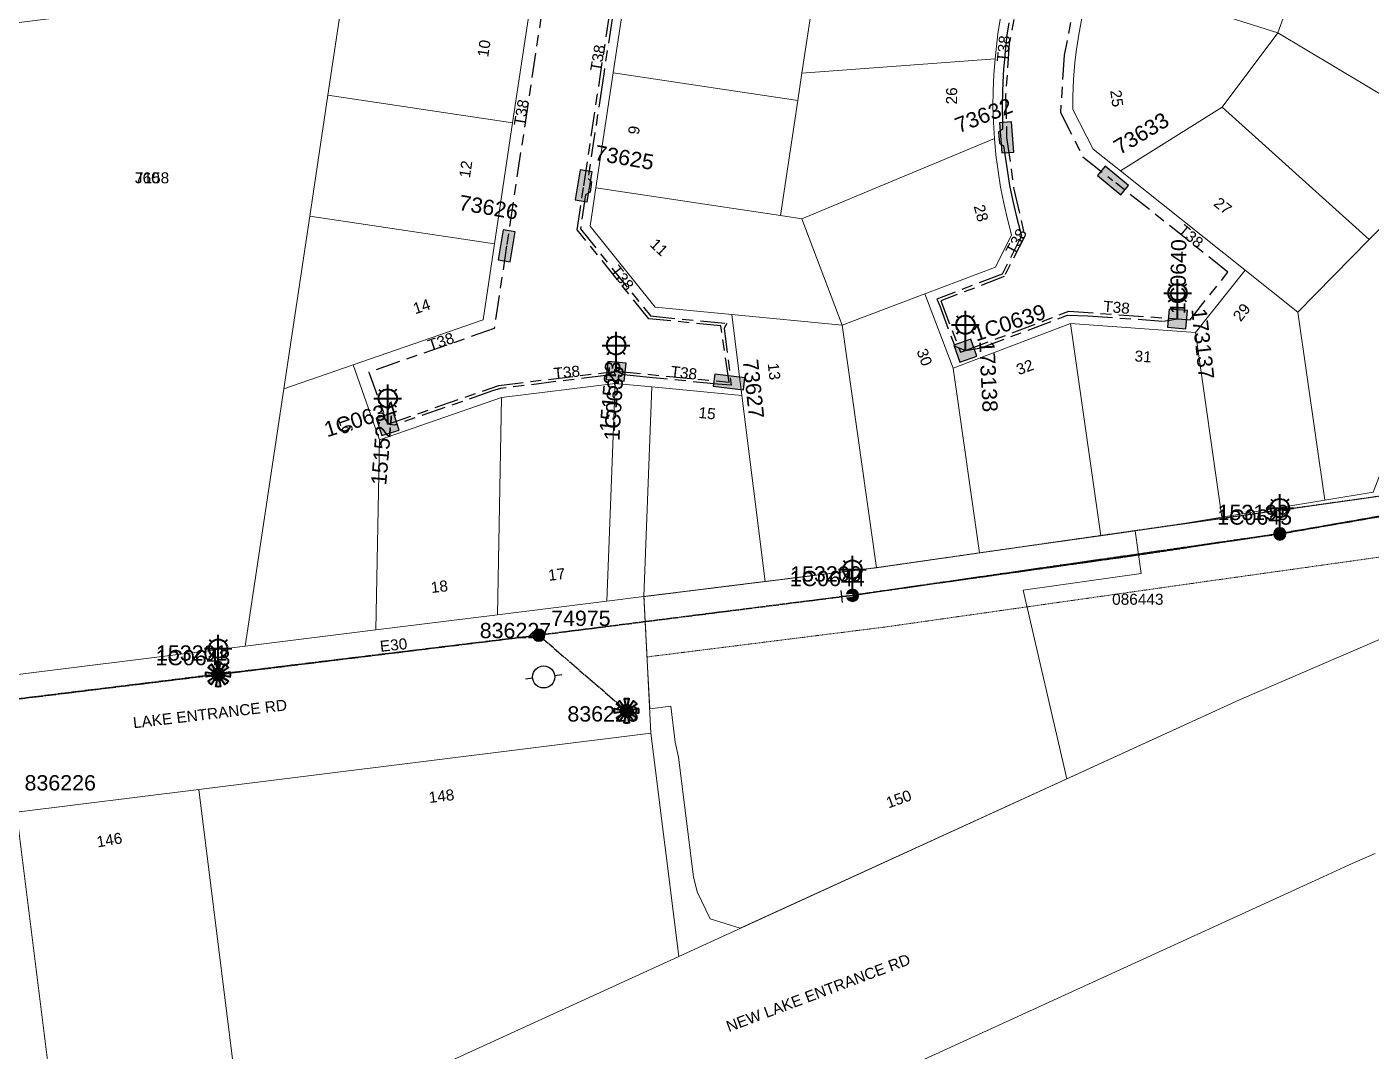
# Model space of a CAD drawing. Header units: metres. Extents: x 299834 to 302538, y 6172833 to 6174390.
# Drawn here: x 300978.9 to 301198.4, y 6173241.9 to 6173409.2 of the extents above; entities that cross this region are included whole.
import ezdxf
from ezdxf.enums import TextEntityAlignment as Align

# ---------------------------------------------------------------- set-up
doc = ezdxf.new("R2010")
doc.units = ezdxf.units.M
for name, pattern in [('Cable Exist OH', [1, 1, 0]), ('Cable Exist UG', [8.2, 4, -1.2, 1.8, -1.2]), ('HIDDEN', [0.375, 0.25, -0.125]), ('HIDDEN2', [0.1875, 0.125, -0.0625])]:
    doc.linetypes.add(name, pattern=pattern)
doc.layers.get('0').update_dxf_attribs({"color": 6})
for name, color, linetype, lineweight in [('Cadastre Land Parcels_SP_EXT', 9, 'Continuous', 5), ('Cadastre Other Property_SP_EXT', 9, 'HIDDEN', 5), ('Cadastre Roads_SP_EXT', 9, 'Continuous', 5)]:
    doc.layers.add(name, color=color, linetype=linetype, lineweight=lineweight)
for name, color, linetype in [('Equip_SP_HV_EXT', 7, 'Continuous'), ('Equip_SP_SL_EXT', 7, 'Continuous'), ('Mains_HV_EXT', 7, 'Continuous'), ('Mains_LV_EXT', 7, 'Continuous'), ('Mains_SL_EXT', 7, 'Continuous'), ('Mains_TR_EXT', 7, 'Continuous'), ('SupportsOH_SP_TR_HV_LV_SL_EXT', 7, 'Continuous'), ('SupportsUG_SP_LV_EXT', 7, 'Continuous'), ('SupportsUG_SP_LV_SL_EXT', 7, 'Continuous')]:
    doc.layers.add(name, color=color, linetype=linetype)
doc.styles.add('COLUMN_LABEL', font='arial.ttf')
doc.styles.add('iecARIAL', font='arial.ttf', dxfattribs={"height": 2})
doc.styles.add('POLE_LABEL', font='arial.ttf')
doc.styles.get("Standard").update_dxf_attribs({"font": 'arial.ttf'})

# ---------------------------------------------------------------- blocks, each defined once
blk = doc.blocks.new('COLUMN_EXT')
blk.add_hatch(color=256).paths.add_polyline_path([(-1.49, 1.48), (-1.49, -1.49), (1.48, -1.49), (1.48, 1.48)])
blk.add_lwpolyline([(-1.49, -1.49), (1.48, -1.49), (1.48, 1.48), (-1.49, 1.48)], close=True)
for tag, height, style, flags, p in [('ASSET_NUM', 2.5, 'COLUMN_LABEL', 8, (2, 2)), ('STRUCTURE_PLANT_NUMBER', 0.2, 'POLE_LABEL', 9, (1.81, 0.03)), ('STREET_CODE', 0.2, 'COLUMN_LABEL', 9, (1.81, -0.2))]:
    blk.add_attdef(tag, text='', height=height, dxfattribs=dict(style=style, flags=flags)).set_placement(p, align=Align.MIDDLE_LEFT)
at = {"flags": 1}
blk.add_attdef('Z', (1.81, -2.35), '', height=0.2, dxfattribs=at)
at = {"flags": 9}
for tag, p in [('COLUMN_TYPE', (1.81, -0.4)), ('OWNED_BY', (1.81, -0.6)), ('STATE', (1.81, -0.8)), ('USAGE', (1.81, -1)), ('STREETNAME', (1.81, -1.6)), ('SUBURB', (1.81, -1.8)), ('LEGEND', (1.81, -1.2)), ('LOCATION', (1.81, -1.4)), ('NOTES', (1.81, -2))]:
    blk.add_attdef(tag, text='', height=0.2, dxfattribs=at).set_placement(p, align=Align.MIDDLE_LEFT)
blk = doc.blocks.new('PILLAR_EXT')
blk.add_hatch(color=256).paths.add_polyline_path([(-2.475, 0.99), (-2.475, -0.99), (2.475, -0.99), (2.475, 0.99)])
blk.add_lwpolyline([(-2.475, -0.99), (2.475, -0.99), (2.475, 0.99), (-2.475, 0.99)], close=True)
at = {"style": 'iecARIAL', "flags": 8}
blk.add_attdef('ASSET_NUM', (1.5, 3.5), '', height=2.5, dxfattribs=at)
for tag, p, flags in [('OWNED_BY', (0, -0.2), 9), ('STATE', (0, -0.4), 9), ('SUPPORT_TYPE', (0, -0.6), 9), ('STREETNAME', (0, -1.8), 9), ('SUBURB', (0, -2), 1), ('USAGE', (0, -0.8), 9), ('LEGEND', (0, -1), 9), ('LOCATION', (0, -1.2), 9), ('NOTES', (0, -1.4), 9), ('PARENT', (0, -1.6), 9)]:
    blk.add_attdef(tag, p, '', height=0.2, dxfattribs=dict(flags=flags))
blk = doc.blocks.new('SL_LANTERN_EXT')
at = {"lineweight": 40}
for p, q in [((-1.46, 5.68), (-1.06, 5.28)), ((0, 1.97), (0, 6.47)), ((1.46, 5.68), (1.06, 5.28)), ((-2.25, 4.22), (2.25, 4.22)), ((-1.46, 2.76), (-1.06, 3.16)), ((0, 0), (0, 2.72)), ((1.46, 2.76), (1.06, 3.16))]:
    blk.add_line(p, q, dxfattribs=at)
blk.add_circle((0, 4.22), 1.5, dxfattribs=at)
at = {"style": 'iecARIAL', "flags": 8}
blk.add_attdef('ASSET_NUM', (1.5, 1.5), '', height=2.5, dxfattribs=at)
for tag, p, height, flags in [('OPERATING_VOLTAGE', (0.98, -1.65), 0.2, 9), ('ORIENTATION', (0.98, -1.85), 0.2, 9), ('OWNED_BY', (0.98, -2.05), 0.2, 9), ('STATE', (0.98, -2.25), 0.2, 9), ('CONSTRUCTED_VOLTAGE', (0.98, -0.65), 0.2, 9), ('CONTROL_TYPE', (0.98, -0.85), 0.2, 9), ('LANTERN_PURPOSE', (0.98, -1.05), 0.2, 9), ('LANTERN_TYPE', (0.98, -1.25), 0.2, 9), ('NO_PHASES', (0.98, -1.45), 0.2, 9), ('LNUMBER', (2.18, -3.25), 2.5, 8), ('USAGE', (0.98, -2.45), 0.2, 9), ('CEXIST', (0.98, -2.65), 0.2, 9), ('CNEW', (0.98, -2.85), 0.2, 9), ('CNUMBER', (0.98, -3.05), 0.2, 9), ('CREMOVE', (0.98, -3.25), 0.2, 9), ('CREPLACE', (0.98, -3.45), 0.2, 9), ('LKINGHEIGHT', (0.98, -3.65), 0.2, 9), ('LBRACKET', (0.98, -3.85), 0.2, 9), ('LBRACKETVOCAB', (0.98, -4.05), 0.2, 9), ('LCATEGORY', (0.98, -4.25), 0.2, 9), ('LCHARGE1', (0.98, -4.45), 0.2, 9), ('LCHARGE1PERCENT', (0.98, -4.65), 0.2, 9), ('LCHARGE2', (0.98, -4.85), 0.2, 9), ('LCHARGE2PERCENT', (0.98, -5.05), 0.2, 9), ('LCHARGE3', (0.98, -5.25), 0.2, 9), ('LCHARGE3PERCENT', (0.98, -5.45), 0.2, 9), ('LEXIST', (0.98, -5.65), 0.2, 9), ('LLAMP', (0.98, -5.85), 0.2, 9), ('LLAMPVOCAB', (0.98, -6.05), 0.2, 9), ('LMAST', (0.98, -6.25), 0.2, 9), ('LMASTVOCAB', (0.98, -6.45), 0.2, 9), ('LNEW', (0.98, -6.65), 0.2, 9), ('LANTNUMBER', (0.98, -6.85), 0.2, 9), ('LOUTREACH', (0.98, -7.25), 0.2, 9), ('LOUTREACHVOCAB', (0.98, -7.45), 0.2, 9), ('LRATECODE', (0.98, -7.65), 0.2, 9), ('LREMOVE', (0.98, -7.85), 0.2, 9), ('LREPLACE', (0.98, -8.05), 0.2, 9), ('LTYPE', (0.98, -8.25), 0.2, 9), ('LTYPEVOCAB', (0.98, -8.45), 0.2, 9), ('LEGEND', (0.98, -8.65), 0.2, 9), ('LOCATION', (0.98, -8.85), 0.2, 9), ('STREETNAME', (0.98, -9.25), 0.2, 9), ('SUBURB', (0.98, -9.45), 0.2, 1), ('NOTES', (0.98, -9.05), 0.2, 9)]:
    blk.add_attdef(tag, p, '', height=height, dxfattribs=dict(flags=flags))
blk = doc.blocks.new('SL_NIGHTWATCH_EXT')
at = {"lineweight": 40}
h = blk.add_hatch(color=256, dxfattribs=at)
h.paths.add_polyline_path([(0.39, 1.96, 0.098491), (-0.39, 1.96), (-0.2, 0.98, -0.098491), (0.19, 0.98)])
h.paths.add_polyline_path([(0.55, 0.83, -0.098491), (0.83, 0.56), (1.66, 1.11, 0.098491), (1.11, 1.66)])
h.paths.add_polyline_path([(0.98, 0.2, -0.098491), (0.98, -0.19), (1.96, -0.39, 0.098491), (1.96, 0.39)])
h.paths.add_polyline_path([(0.83, -0.55, -0.098491), (0.56, -0.83), (1.11, -1.66, 0.098491), (1.66, -1.11)])
h.paths.add_polyline_path([(-0.19, -0.98), (-0.39, -1.96, 0.098491), (0.39, -1.96), (0.2, -0.98, -0.098491)])
h.paths.add_polyline_path([(-0.83, -0.56), (-1.66, -1.11, 0.098491), (-1.11, -1.66), (-0.55, -0.83, -0.098491)])
h.paths.add_polyline_path([(-0.98, 0.19), (-1.96, 0.39, 0.098491), (-1.96, -0.39), (-0.98, -0.2, -0.098491)])
h.paths.add_polyline_path([(-1.11, 1.66, 0.098491), (-1.66, 1.11), (-0.83, 0.55, -0.098491), (-0.56, 0.83)])
for p, q in [((-1.16, 1.63), (-1.16, 1.63, 0)), ((-1.1, 1.64), (-1.1, 1.64, 0)), ((1.08, 1.63), (1.08, 1.63, 0)), ((-0.86, -0.57), (-0.86, -0.57, 0)), ((0.82, -0.57), (0.82, -0.57, 0)), ((1.13, -1.65), (1.13, -1.65, 0)), ((1.96, -0.37), (1.96, -0.37, 0))]:
    blk.add_line(p, q, dxfattribs=at)
for points in [[(-0.98, 0.19, 0.098491), (-0.98, -0.2), (-1.96, -0.39, -0.098491), (-1.96, 0.39)], [(-0.56, 0.83, 0.098491), (-0.83, 0.55), (-1.66, 1.11, -0.098491), (-1.11, 1.66)], [(-0.2, 0.98, -0.098491), (0.19, 0.98), (0.39, 1.96, 0.098491), (-0.39, 1.96)], [(0.83, 0.56), (1.66, 1.11, 0.098491), (1.11, 1.66), (0.55, 0.83, -0.098491)], [(0.98, -0.19), (1.96, -0.39, 0.098491), (1.96, 0.39), (0.98, 0.2, -0.098491)], [(-0.83, -0.56, 0.098491), (-0.55, -0.83), (-1.11, -1.66, -0.098491), (-1.66, -1.11)], [(0.2, -0.98), (0.39, -1.96, -0.098491), (-0.39, -1.96), (-0.19, -0.98, 0.098491)], [(0.56, -0.83), (1.11, -1.66, 0.098491), (1.66, -1.11), (0.83, -0.55, -0.098491)]]:
    blk.add_lwpolyline(points, format="xyb", close=True, dxfattribs=at)
blk.add_circle((0, 0), 1, dxfattribs=at)
blk = doc.blocks.new('POLE_EXT')
blk.add_hatch(color=256).paths.add_polyline_path([(-1, 0, 1), (1, 0, 1)])
blk.add_lwpolyline([(-1, 0, 1), (1, 0, 1)], format="xyb", close=True)
for tag, height, flags, p in [('pNumber', 2.5, 8, (-17.84, 2.07)), ('OWNED_BY', 0.2, 9, (1.35, -0.4)), ('SPECIAL_USE', 0.2, 9, (1.35, -0.8)), ('STATE', 0.2, 9, (1.35, -1)), ('cLV', 0.2, 9, (1.35, -1.4)), ('hDepth', 0.2, 9, (1.35, -1.6)), ('hDia', 0.2, 9, (1.35, -1.8)), ('cHV', 0.2, 9, (1.35, -2)), ('PARENT', 0.2, 9, (1.35, -0.6)), ('USAGE', 0.2, 9, (1.35, -1.2)), ('LBRACKET', 0.2, 9, (1.35, -2.2)), ('cLinedev', 0.2, 9, (1.35, -3.4)), ('pExisting', 0.2, 9, (1.35, -3.8)), ('pFooting', 0.2, 9, (1.35, -4.4)), ('LExisting', 0.2, 9, (1.35, -2.4)), ('LANTNUMBER', 0.2, 9, (1.35, -2.6)), ('LOther', 0.2, 9, (1.35, -2.8)), ('LRemove', 0.2, 9, (1.35, -3)), ('LEGEND', 0.2, 9, (1.35, -3.2)), ('LOCATION', 0.2, 9, (1.35, -3.6)), ('PFNUMBER', 0.2, 9, (1.35, -4)), ('NEWPFNUMBER', 0.2, 9, (1.35, -4.2)), ('pNew', 0.2, 9, (1.35, -4.6)), ('pRelocate', 0.2, 9, (1.35, -5)), ('pRemove', 0.2, 9, (1.35, -5.2)), ('pReplace', 0.2, 9, (1.35, -5.4)), ('pStay', 0.2, 9, (1.35, -5.6)), ('pType', 0.2, 9, (1.35, -5.8)), ('cspan', 0.2, 9, (1.35, -6)), ('STREETNAME', 0.2, 9, (1.35, -6.2)), ('SUBURB', 0.2, 9, (1.35, -6.4)), ('NOTES', 0.2, 9, (1.35, -6.6)), ('OPERATED_BY', 0.2, 9, (1.36, -7.01)), ('MAINTAINED_BY', 0.2, 9, (1.36, -6.81))]:
    blk.add_attdef(tag, text='', height=height, dxfattribs=dict(flags=flags)).set_placement(p, align=Align.MIDDLE_LEFT)
at = {"style": 'POLE_LABEL'}
for tag, height, flags, p in [('ASSET_NUM', 2.5, 8, (2, 2)), ('STRUCTURE_PLANT_NUMBER', 0.2, 9, (1.35, 0.03)), ('STREET_CODE', 0.2, 9, (1.35, -0.2))]:
    blk.add_attdef(tag, text='', height=height, dxfattribs=dict(at, flags=flags)).set_placement(p, align=Align.MIDDLE_LEFT)
at = {"flags": 1}
blk.add_attdef('Z', (1.35, -7.33), '', height=0.2, dxfattribs=at)
blk = doc.blocks.new('HV_ABS_OPEN_EXT')
for p, q in [((-3, 6.87), (-1.8, 6.87)), ((1.8, 6.87), (3, 6.87))]:
    blk.add_line(p, q)
blk.add_circle((0, 6.87), 1.8)
for tag, height, flags, p in [('ASSET_NUM', 2.5, 8, (2, 2)), ('STREET_CODE', 0.2, 9, (1.5, 0)), ('ACTUAL_STATUS', 0.2, 9, (1.5, -0.2)), ('CONSTRUCTED_VOLTAGE', 0.2, 9, (1.5, -0.4)), ('OPERATING_VOLTAGE', 0.2, 9, (1.5, -0.8)), ('ORIENTATION', 0.2, 9, (1.5, -1)), ('OWNED_BY', 0.2, 9, (1.5, -1.2)), ('STATE', 0.2, 9, (1.5, -1.4)), ('SWITCH_TYPE', 0.2, 9, (1.5, -1.6)), ('NO_PHASES', 0.2, 9, (1.5, -0.6)), ('USAGE', 0.2, 9, (1.5, -1.8)), ('LEGEND', 0.2, 9, (1.5, -2)), ('LOCATION', 0.2, 9, (1.5, -2.2)), ('STREETNAME', 0.2, 9, (1.5, -2.4)), ('SUBURB', 0.2, 9, (1.5, -2.6)), ('OPERATED_BY', 0.2, 9, (1.5, -3.2)), ('Z', 0.2, 1, (1.5, -3.6)), ('NOTES', 0.2, 9, (1.5, -2.8)), ('MAINTAINED_BY', 0.2, 9, (1.5, -3)), ('LABEL_ALIGNMENT', 0.2, 9, (1.5, -3.4))]:
    blk.add_attdef(tag, text='', height=height, dxfattribs=dict(flags=flags)).set_placement(p, align=Align.MIDDLE_LEFT)
blk = doc.blocks.new('End Shackle_EXT')
at = {"flags": 9}
blk.add_attdef('NOTES', text='', height=0.2, dxfattribs=at).set_placement((0, -1.6), align=Align.MIDDLE_LEFT)
blk.add_wipeout([(0, 0.25), (1.81, 0.25), (1.82, -0.25), (0, -0.25)])
blk.add_line((1.81, -1), (1.81, 1))
at = {"flags": 1}
blk.add_attdef('Z', (0, 0), '', height=0.2, dxfattribs=at)
at = {"flags": 9}
for tag, p in [('CONNECTOR_TYPE', (0, 0)), ('CONSTRUCTED_VOLTAGE', (0, -0.2)), ('OPERATING_VOLTAGE', (0, -0.6)), ('ORIENTATION', (0, -0.8)), ('OWNED_BY', (0, -1)), ('STATE', (0, -1.2)), ('NO_PHASES', (0, -0.4)), ('USAGE', (0, -1.4))]:
    blk.add_attdef(tag, text='', height=0.2, dxfattribs=at).set_placement(p, align=Align.MIDDLE_LEFT)

msp = doc.modelspace()

# ---------------------------------------------------------------- linework, layer by layer
at = {"layer": 'Cadastre Land Parcels_SP_EXT', "linetype": 'Continuous'}
for points in [[(301188.44, 6173422.97), (301190.08, 6173427.53), (301159.32, 6173437.3), (301153.12, 6173417.76), (301183.15, 6173408.22), (301188.44, 6173422.97)], [(301136.99, 6173404.01), (301137.18, 6173406.04), (301137.42, 6173408.06), (301137.73, 6173410.07), (301138.11, 6173412.07), (301138.55, 6173414.06), (301138.78, 6173414.94), (301139.07, 6173416.03), (301109.94, 6173426.81), (301108.42, 6173421.42), (301107.6, 6173415.98), (301105.45, 6173401.64), (301136.99, 6173404.01)], [(301212.78, 6173393.44), (301213.96, 6173395.68), (301215.06, 6173397.95), (301216.08, 6173400.27), (301217.02, 6173402.61), (301217.87, 6173404.99), (301218.64, 6173407.4), (301219.47, 6173410.36), (301188.44, 6173422.97), (301183.15, 6173408.22), (301211.54, 6173391.26), (301212.78, 6173393.44)], [(301105.45, 6173401.64), (301107.6, 6173415.98), (301077.44, 6173420.5), (301074.62, 6173401.71), (301104.78, 6173397.19), (301105.45, 6173401.64)], [(301061.19, 6173413.31), (301031.03, 6173417.83), (301030.84, 6173416.57), (301028.07, 6173398.06), (301058.22, 6173393.53), (301061.19, 6173413.31)], [(301014.57, 6173308.05), (301020.88, 6173350.08), (301025.1, 6173378.28), (301028.07, 6173398.06), (301030.84, 6173416.57), (300920.91, 6173402.89), (300917.3, 6173378.6), (300906.19, 6173303.89), (300905.37, 6173298.37), (300908.77, 6173294.88), (301014.57, 6173308.05)], [(301174.06, 6173396.1), (301183.15, 6173408.22), (301153.12, 6173417.76), (301152.29, 6173415.08), (301151.73, 6173413.06), (301151.09, 6173410.33), (301150.68, 6173408.27), (301150.24, 6173405.51), (301149.99, 6173403.42), (301149.77, 6173400.63), (301149.66, 6173397.83), (301149.66, 6173395.73), (301152.98, 6173389.24), (301157.46, 6173385.68), (301174.06, 6173396.1)], [(301200.59, 6173377.03), (301202.36, 6173378.89), (301204.06, 6173380.82), (301205.69, 6173382.8), (301207.26, 6173384.84), (301208.75, 6173386.93), (301210.17, 6173389.07), (301211.54, 6173391.26), (301183.15, 6173408.22), (301174.06, 6173396.1), (301198.04, 6173374.47), (301200.59, 6173377.03)], [(301136.86, 6173390.97), (301136.7, 6173393.57), (301136.63, 6173396.18), (301136.66, 6173398.79), (301136.78, 6173401.41), (301136.99, 6173404.01), (301105.45, 6173401.64), (301104.78, 6173397.19), (301101.97, 6173378.4), (301105.43, 6173377.88), (301136.86, 6173390.97)], [(301104.78, 6173397.19), (301074.62, 6173401.71), (301071.81, 6173382.92), (301101.97, 6173378.4), (301104.78, 6173397.19)], [(301058.22, 6173393.53), (301028.07, 6173398.06), (301025.1, 6173378.28), (301055.26, 6173373.75), (301058.22, 6173393.53)], [(301198.04, 6173374.47), (301174.06, 6173396.1), (301157.46, 6173385.68), (301177.8, 6173369.49), (301186.41, 6173362.63), (301198.04, 6173374.47)], [(301125.53, 6173365.63), (301137.04, 6173369.99), (301139.67, 6173375.25), (301138.98, 6173377.83), (301138.38, 6173380.42), (301137.87, 6173383.03), (301137.45, 6173385.66), (301137.11, 6173388.31), (301136.86, 6173390.97), (301105.43, 6173377.88), (301112.02, 6173360.5), (301125.53, 6173365.63)], [(301105.43, 6173377.88), (301101.97, 6173378.4), (301071.81, 6173382.92), (301070.87, 6173376.67), (301081.49, 6173363.42), (301093.99, 6173362.23), (301112.02, 6173360.5), (301105.43, 6173377.88)], [(301032.21, 6173354.02), (301053.41, 6173361.39), (301055.26, 6173373.75), (301025.1, 6173378.28), (301020.88, 6173350.08), (301032.21, 6173354.02)], [(301198.67, 6173333.2), (301211.55, 6173366.24), (301200.59, 6173377.03), (301198.04, 6173374.47), (301186.41, 6173362.63), (301190.78, 6173331.9), (301198.67, 6173333.2)], [(301190.78, 6173331.9), (301186.41, 6173362.63), (301177.8, 6173369.49), (301169.71, 6173359.31), (301174, 6173329.12), (301190.78, 6173331.9)], [(301134.43, 6173323.28), (301130.14, 6173353.47), (301125.53, 6173365.63), (301112.02, 6173360.5), (301117.6, 6173320.88), (301134.43, 6173323.28)], [(301117.47, 6173320.87), (301117.6, 6173320.88), (301112.02, 6173360.5), (301093.99, 6173362.23), (301095.63, 6173349.01), (301099.42, 6173318.62), (301117.47, 6173320.87)], [(301154.23, 6173326.09), (301149.3, 6173360.74), (301130.14, 6173353.47), (301134.43, 6173323.28), (301154.23, 6173326.09)], [(301164.85, 6173327.6), (301174, 6173329.12), (301169.71, 6173359.31), (301149.3, 6173360.74), (301154.23, 6173326.09), (301164.85, 6173327.6)], [(301035.91, 6173310.71), (301036.47, 6173341.74), (301032.21, 6173354.02), (301020.88, 6173350.08), (301014.57, 6173308.05), (301035.91, 6173310.71)], [(301073.62, 6173315.41), (301074.95, 6173350.98), (301056.41, 6173348.67), (301055.76, 6173313.18), (301073.62, 6173315.41)], [(301079.65, 6173316.16), (301080.93, 6173350.41), (301074.95, 6173350.98), (301073.62, 6173315.41), (301079.65, 6173316.16)], [(301099.42, 6173318.62), (301095.63, 6173349.01), (301080.93, 6173350.41), (301079.65, 6173316.16), (301099.42, 6173318.62)], [(301055.76, 6173313.18), (301056.41, 6173348.67), (301036.47, 6173341.74), (301035.91, 6173310.71), (301055.76, 6173313.18)], [(301176.87, 6173299.3), (301202.89, 6173310.52), (301237.23, 6173325.31), (301260.91, 6173335.51), (301259.63, 6173341.02), (301164.85, 6173327.6), (301159.82, 6173326.89), (301160.81, 6173319.91), (301141.57, 6173317.19), (301148.66, 6173286.38), (301176.87, 6173299.3)], [(301141.57, 6173317.19), (301160.81, 6173319.91), (301159.82, 6173326.89), (301154.23, 6173326.09), (301134.43, 6173323.28), (301117.6, 6173320.88), (301117.47, 6173320.87), (301099.42, 6173318.62), (301079.65, 6173316.16), (301080.18, 6173305.73), (301080.59, 6173297.85), (301084.05, 6173298.27), (301084.77, 6173292.37), (301085.29, 6173289.92), (301087.75, 6173270.37), (301088.33, 6173267.93), (301090.45, 6173263.51), (301095.37, 6173261.98), (301148.66, 6173286.38), (301141.57, 6173317.19)], [(301085.34, 6173257.39), (301080.79, 6173293.85), (301007.01, 6173284.65), (301014.46, 6173224.93), (301085.34, 6173257.39)], [(300987.26, 6173212.55), (300987.68, 6173212.67), (301014.46, 6173224.93), (301007.01, 6173284.65), (300977.24, 6173280.93), (300985.82, 6173212.15), (300987.26, 6173212.55)]]:
    msp.add_lwpolyline(points, close=True, dxfattribs=at)
for points in [[(301198.67, 6173333.2), (301190.78, 6173331.9), (301174, 6173329.12), (301164.85, 6173327.6), (301280.59, 6173343.99)], [(301199.01, 6173274.22), (301196.88, 6173273.28), (301194.75, 6173272.32), (301192.63, 6173271.37), (301190.51, 6173270.4), (301041, 6173201.94), (301059.71, 6173161.02), (301091.88, 6173120.74), (301100.2, 6173102.54), (301109.82, 6173057.45), (301148.31, 6172967.37), (301166.66, 6172981.48), (301185.71, 6172996.12), (301196.62, 6173004.5), (301198.9, 6173006.21)]]:
    msp.add_lwpolyline(points, dxfattribs=at)
at = {"layer": 'Cadastre Other Property_SP_EXT', "linetype": 'HIDDEN2'}
msp.add_lwpolyline([(301079.65, 6173316.16), (301080.16, 6173306.3), (301118.89, 6173311.17), (301168.22, 6173318.18), (301246.06, 6173329.12), (301260.91, 6173335.51), (301259.71, 6173341.03), (301167.94, 6173328.11), (301117.6, 6173320.88), (301079.65, 6173316.16)], close=True, dxfattribs=at)
at = {"layer": 'Cadastre Roads_SP_EXT', "linetype": 'Continuous'}
for points in [[(301061.19, 6173413.31), (301058.22, 6173393.53), (301055.26, 6173373.75), (301053.41, 6173361.39), (301032.21, 6173354.02), (301036.47, 6173341.74), (301056.41, 6173348.67), (301074.95, 6173350.98), (301080.93, 6173350.41), (301095.63, 6173349.01), (301093.99, 6173362.23), (301093.99, 6173362.23), (301081.49, 6173363.42), (301070.87, 6173376.67), (301071.81, 6173382.92), (301074.62, 6173401.71), (301077.44, 6173420.5)], [(301137.73, 6173410.07), (301137.42, 6173408.06), (301137.18, 6173406.04), (301136.99, 6173404.01), (301136.78, 6173401.41), (301136.66, 6173398.79), (301136.63, 6173396.18), (301136.7, 6173393.57), (301136.86, 6173390.97), (301137.11, 6173388.31), (301137.45, 6173385.66), (301137.87, 6173383.03), (301138.38, 6173380.42), (301138.98, 6173377.83), (301139.67, 6173375.25), (301137.04, 6173369.99), (301125.53, 6173365.63), (301130.14, 6173353.47), (301149.3, 6173360.74), (301169.71, 6173359.31), (301177.8, 6173369.49), (301157.46, 6173385.68), (301152.98, 6173389.24), (301149.66, 6173395.73), (301149.66, 6173397.83), (301149.77, 6173400.63), (301149.99, 6173403.42), (301150.24, 6173405.51), (301150.68, 6173408.27), (301151.09, 6173410.33)], [(301202.89, 6173310.52), (301176.87, 6173299.3), (301085.34, 6173257.39), (301014.46, 6173224.93)], [(301041, 6173201.94), (301190.51, 6173270.4), (301192.63, 6173271.37), (301194.75, 6173272.32), (301196.88, 6173273.28), (301199.01, 6173274.22)]]:
    msp.add_lwpolyline(points, dxfattribs=at)
msp.add_lwpolyline([(300947.47, 6173277.22), (300977.24, 6173280.93), (301007.01, 6173284.65), (301080.79, 6173293.85), (301080.18, 6173305.73), (301079.65, 6173316.16), (301073.62, 6173315.41), (301055.76, 6173313.18), (301035.91, 6173310.71), (301014.57, 6173308.05), (300908.77, 6173294.88), (300913.01, 6173284.17), (300913.11, 6173283.9), (300917.24, 6173273.45), (300947.47, 6173277.22)], close=True, dxfattribs=at)
at = {"layer": 'Mains_HV_EXT', "linetype": 'Cable Exist OH'}
msp.add_lwpolyline([(301062.5, 6173309.86), (301010.14, 6173303.47), (300958.62, 6173297.12), (300907.32, 6173290.67), (300891.53, 6173316.61)], dxfattribs=at)
at = {"layer": 'Mains_LV_EXT', "linetype": 'Cable Exist UG'}
for points in [[(301157.42, 6173437.9), (301150.27, 6173415.02), (301148.27, 6173404.6), (301147.65, 6173395.25), (301151.32, 6173387.98), (301156.21, 6173384.11)], [(301069.83, 6173383.24), (301075.47, 6173420.81)], [(301140.99, 6173415.55), (301139.28, 6173406.52), (301138.7, 6173398.17), (301138.85, 6173391.16)], [(301063.17, 6173413.01), (301057.24, 6173373.46)], [(301138.85, 6173391.16), (301140.05, 6173382.68), (301141.81, 6173375.01), (301138.46, 6173368.42), (301128.14, 6173364.47), (301131.32, 6173356.06), (301132.12, 6173356.34)], [(301093.54, 6173351.2), (301092.2, 6173360.4), (301080.45, 6173361.53), (301068.76, 6173376.08), (301069.83, 6173383.24)], [(301166.76, 6173361.52), (301168.8, 6173361.38), (301174.99, 6173369.14), (301156.21, 6173384.11)], [(301057.24, 6173373.46), (301055.22, 6173359.93), (301034.75, 6173352.8), (301037.82, 6173344.32)], [(301132.12, 6173356.34), (301149.01, 6173362.76), (301166.76, 6173361.52)], [(301037.82, 6173344.32), (301055.95, 6173350.64), (301075.11, 6173352.96)], [(301075.11, 6173352.96), (301093.54, 6173351.2)]]:
    msp.add_lwpolyline(points, dxfattribs=at)
at = {"layer": 'Mains_LV_EXT', "linetype": 'Cable Exist OH'}
msp.add_lwpolyline([(300958.62, 6173297.12), (301010.15, 6173303.43), (301062.5, 6173309.86)], dxfattribs=at)
at = {"layer": 'Mains_SL_EXT', "linetype": 'Cable Exist UG'}
for points in [[(301075.47, 6173420.81), (301075.67, 6173418.63), (301075.67, 6173418.63), (301073.14, 6173401.94), (301072.87, 6173400.05), (301072.87, 6173400.05), (301070.53, 6173384.47), (301071.08, 6173383.9), (301070.87, 6173382.22), (301070.09, 6173381.76), (301070.09, 6173381.76), (301069.29, 6173376.22), (301080.72, 6173361.99), (301093.2, 6173360.78), (301092.74, 6173360.01), (301092.74, 6173360.01), (301093.9, 6173350.68), (301091.68, 6173350.87), (301091.68, 6173350.87), (301081.08, 6173351.91), (301080.03, 6173351.99), (301080.03, 6173351.99), (301076.36, 6173352.36), (301075.11, 6173352.96)], [(301139.21, 6173409.85), (301138.9, 6173407.88), (301138.69, 6173405.91), (301138.5, 6173403.89), (301138.37, 6173402.31), (301138.37, 6173402.31), (301138.29, 6173401.33), (301138.17, 6173398.77), (301138.13, 6173396.2), (301138.21, 6173393.62), (301138.18, 6173392.49), (301137.53, 6173391.99), (301137.69, 6173390.24), (301138.36, 6173389.78), (301138.36, 6173389.78), (301138.92, 6173385.87), (301139.35, 6173383.3), (301139.86, 6173380.74), (301140.46, 6173378.21), (301141.29, 6173375.08), (301138.11, 6173368.81), (301127.44, 6173364.73), (301127.93, 6173363.64), (301127.93, 6173363.64), (301130.41, 6173357.05), (301132.12, 6173356.34)], [(301132.12, 6173356.34), (301134.7, 6173356.77), (301134.7, 6173356.77), (301148.78, 6173362.13), (301152.13, 6173362.01), (301152.13, 6173362.01), (301164.45, 6173361.16), (301166.76, 6173361.52)], [(301075.11, 6173352.96), (301073.41, 6173352.28), (301073.41, 6173352.28), (301056.23, 6173350.14), (301054.92, 6173349.74), (301054.92, 6173349.74), (301038.92, 6173344.17), (301037.82, 6173344.32)]]:
    msp.add_lwpolyline(points, dxfattribs=at)
at = {"layer": 'Mains_SL_EXT', "linetype": 'Cable Exist OH'}
for points in [[(301183.45, 6173326.4), (301262.19, 6173340.02)], [(301010.15, 6173303.44), (301062.5, 6173309.86)], [(301062.5, 6173309.86), (301076.83, 6173297.48)], [(300907.32, 6173290.67), (300958.62, 6173297.12), (301010.15, 6173303.43)]]:
    msp.add_lwpolyline(points, dxfattribs=at)

# ---------------------------------------------------------------- block references
at = {"layer": 'Equip_SP_HV_EXT'}
ref = msp.add_blockref('HV_ABS_OPEN_EXT', (301062.5, 6173309.86), dxfattribs=dict(at, rotation=186.5659207565963))
ref.add_attrib('ASSET_NUM', '74975', dxfattribs={"layer": '0', "height": 2.5}).set_placement((301064.5, 6173310.61), align=Align.BOTTOM_LEFT)
at = {"layer": 'Equip_SP_SL_EXT'}
ref = msp.add_blockref('SL_LANTERN_EXT', (301166.76, 6173361.52), dxfattribs=at)
ref.add_attrib('ASSET_NUM', '173137', dxfattribs={"layer": '0', "height": 2.5, "rotation": 276.3295, "style": 'iecARIAL'}).set_placement((301168.26, 6173363.02), align=Align.BOTTOM_LEFT)
ref = msp.add_blockref('SL_LANTERN_EXT', (301132.12, 6173356.34), dxfattribs=at)
ref.add_attrib('ASSET_NUM', '173138', dxfattribs={"layer": '0', "height": 2.5, "rotation": 272.8046, "style": 'iecARIAL'}).set_placement((301133.62, 6173357.84), align=Align.BOTTOM_LEFT)
ref = msp.add_blockref('SL_LANTERN_EXT', (301075.11, 6173352.96), dxfattribs=at)
ref.add_attrib('ASSET_NUM', '151523', dxfattribs={"layer": '0', "height": 2.5, "rotation": 85.0597, "style": 'iecARIAL'}).set_placement((301076.61, 6173354.46), align=Align.BOTTOM_RIGHT)
ref = msp.add_blockref('SL_LANTERN_EXT', (301037.82, 6173344.32), dxfattribs=at)
ref.add_attrib('ASSET_NUM', '151522', dxfattribs={"layer": '0', "height": 2.5, "rotation": 85.0597, "style": 'iecARIAL'}).set_placement((301039.32, 6173345.82), align=Align.BOTTOM_RIGHT)
ref = msp.add_blockref('SL_LANTERN_EXT', (301183.45, 6173326.4), dxfattribs=at)
ref.add_attrib('ASSET_NUM', '153199', dxfattribs={"layer": '0', "height": 2.5, "style": 'iecARIAL'}).set_placement((301184.95, 6173327.9), align=Align.BOTTOM_RIGHT)
ref = msp.add_blockref('SL_LANTERN_EXT', (301113.68, 6173316.36), dxfattribs=at)
ref.add_attrib('ASSET_NUM', '153200', dxfattribs={"layer": '0', "height": 2.5, "style": 'iecARIAL'}).set_placement((301115.18, 6173317.86), align=Align.BOTTOM_RIGHT)
ref = msp.add_blockref('SL_LANTERN_EXT', (301010.15, 6173303.44), dxfattribs=at)
ref.add_attrib('ASSET_NUM', '153201', dxfattribs={"layer": '0', "height": 2.5, "style": 'iecARIAL'}).set_placement((301011.65, 6173304.94), align=Align.BOTTOM_RIGHT)
for p in [(301010.15, 6173303.44), (301076.83, 6173297.48)]:
    msp.add_blockref('SL_NIGHTWATCH_EXT', p, dxfattribs=at)
at = {"layer": 'SupportsOH_SP_TR_HV_LV_SL_EXT'}
ref = msp.add_blockref('POLE_EXT', (301183.45, 6173326.4), dxfattribs=at)
ref.add_attrib('ASSET_NUM', '1C0645', dxfattribs={"layer": '0', "height": 2.5, "style": 'POLE_LABEL'}).set_placement((301185.45, 6173327.15), align=Align.BOTTOM_RIGHT)
ref = msp.add_blockref('POLE_EXT', (301113.68, 6173316.36), dxfattribs=at)
ref.add_attrib('ASSET_NUM', '1C0644', dxfattribs={"layer": '0', "height": 2.5, "style": 'POLE_LABEL'}).set_placement((301115.68, 6173317.11), align=Align.BOTTOM_RIGHT)
ref = msp.add_blockref('POLE_EXT', (301062.5, 6173309.86), dxfattribs=at)
ref.add_attrib('ASSET_NUM', '836227', dxfattribs={"layer": '0', "height": 2.5, "style": 'POLE_LABEL'}).set_placement((301064.5, 6173310.61), align=Align.MIDDLE_RIGHT)
ref = msp.add_blockref('POLE_EXT', (301010.15, 6173303.44), dxfattribs=at)
ref.add_attrib('ASSET_NUM', '1C0643', dxfattribs={"layer": '0', "height": 2.5, "style": 'POLE_LABEL'}).set_placement((301012.15, 6173304.19), align=Align.BOTTOM_RIGHT)
ref = msp.add_blockref('POLE_EXT', (301076.81, 6173297.5), dxfattribs=at)
ref.add_attrib('ASSET_NUM', '836228', dxfattribs={"layer": '0', "height": 2.5, "style": 'POLE_LABEL'}).set_placement((301078.81, 6173298.25), align=Align.TOP_RIGHT)
ref = msp.add_blockref('POLE_EXT', (300976.54, 6173284.99), dxfattribs=at)
ref.add_attrib('ASSET_NUM', '836226', dxfattribs={"layer": '0', "height": 2.5, "style": 'POLE_LABEL'}).set_placement((300978.54, 6173285.74), align=Align.MIDDLE_LEFT)
at = {"layer": 'SupportsUG_SP_LV_EXT'}
ref = msp.add_blockref('PILLAR_EXT', (301138.85, 6173391.16), dxfattribs=dict(at, rotation=274.5333335668601))
ref.add_attrib('ASSET_NUM', '73632', dxfattribs={"layer": '0', "height": 2.5, "rotation": 21.322, "style": 'iecARIAL'}).set_placement((301140.35, 6173394.66), align=Align.BOTTOM_RIGHT)
ref = msp.add_blockref('PILLAR_EXT', (301156.21, 6173384.11), dxfattribs=dict(at, rotation=140.4506672274396))
ref.add_attrib('ASSET_NUM', '73633', dxfattribs={"layer": '0', "height": 2.5, "rotation": 31.1041, "style": 'iecARIAL'}).set_placement((301157.71, 6173387.61), align=Align.BOTTOM_LEFT)
ref = msp.add_blockref('PILLAR_EXT', (301069.83, 6173383.24), dxfattribs=dict(at, rotation=80.35933160696587))
ref.add_attrib('ASSET_NUM', '73625', dxfattribs={"layer": '0', "height": 2.5, "rotation": 350.1879, "style": 'iecARIAL'}).set_placement((301071.33, 6173386.74), align=Align.BOTTOM_LEFT)
ref = msp.add_blockref('PILLAR_EXT', (301057.24, 6173373.46), dxfattribs=dict(at, rotation=260.242313751745))
ref.add_attrib('ASSET_NUM', '73626', dxfattribs={"layer": '0', "height": 2.5, "rotation": 350.2906, "style": 'iecARIAL'}).set_placement((301058.74, 6173376.96), align=Align.BOTTOM_RIGHT)
ref = msp.add_blockref('PILLAR_EXT', (301093.54, 6173351.2), dxfattribs=dict(at, rotation=353.2570868124503))
ref.add_attrib('ASSET_NUM', '73627', dxfattribs={"layer": '0', "height": 2.5, "rotation": 276.0346, "style": 'iecARIAL'}).set_placement((301095.04, 6173354.7), align=Align.BOTTOM_LEFT)
at = {"layer": 'SupportsUG_SP_LV_SL_EXT'}
ref = msp.add_blockref('COLUMN_EXT', (301166.76, 6173361.52), dxfattribs=dict(at, rotation=354.9561706319953))
ref.add_attrib('ASSET_NUM', '1C0640', dxfattribs={"layer": '0', "height": 2.5, "rotation": 89.0346, "style": 'COLUMN_LABEL'}).set_placement((301168.76, 6173362.27), align=Align.BOTTOM_LEFT)
ref = msp.add_blockref('COLUMN_EXT', (301132.12, 6173356.34), dxfattribs=dict(at, rotation=19.46183014427942))
ref.add_attrib('ASSET_NUM', '1C0639', dxfattribs={"layer": '0', "height": 2.5, "rotation": 18.2927, "style": 'COLUMN_LABEL'}).set_placement((301134.12, 6173357.09), align=Align.BOTTOM_LEFT)
ref = msp.add_blockref('COLUMN_EXT', (301075.11, 6173352.96), dxfattribs=dict(at, rotation=354.1495462602882))
ref.add_attrib('ASSET_NUM', '1C0635', dxfattribs={"layer": '0', "height": 2.5, "rotation": 86.6429, "style": 'COLUMN_LABEL'}).set_placement((301077.11, 6173353.71), align=Align.BOTTOM_RIGHT)
ref = msp.add_blockref('COLUMN_EXT', (301037.82, 6173344.32), dxfattribs=dict(at, rotation=17.29395793644635))
ref.add_attrib('ASSET_NUM', '1C0634', dxfattribs={"layer": '0', "height": 2.5, "rotation": 17.2113, "style": 'COLUMN_LABEL'}).set_placement((301039.82, 6173345.07), align=Align.BOTTOM_RIGHT)

# ---------------------------------------------------------------- texts
at = {"layer": 'Cadastre Land Parcels_SP_EXT'}
for s, rotation, p in [('10', 81.59, (301054.22, 6173404.18)), ('26', 89.46, (301130.76, 6173396.53)), ('25', 277.6, (301155.77, 6173398.8)), ('9', 81.46, (301078.81, 6173391.52)), ('12', 81.59, (301051.24, 6173384.45)), ('27', 321.6, (301172.5, 6173380.13)), ('28', 285.2151, (301133.46, 6173379.92)), ('11', 317, (301080.48, 6173373.52)), ('14', 18.0775, (301042.31, 6173362.27)), ('29', 51.72, (301177.06, 6173360.94)), ('30', 290.5, (301124.12, 6173356.26)), ('31', 356.1, (301159.69, 6173354.58)), ('13', 276.4, (301099.85, 6173354.22)), ('32', 20.58, (301140.84, 6173352.3)), ('16', 289.7, (301029.65, 6173345.2)), ('15', 354.4, (301088.49, 6173345.35)), ('17', 6.876, (301064.12, 6173318.72)), ('18', 6.876, (301044.97, 6173316.73)), ('148', 7.1243, (301044.63, 6173282.43)), ('150', 19.6718, (301119.57, 6173281.55)), ('146', 9.5567, (300990.47, 6173275.18))]:
    msp.add_text(s, height=1.8, rotation=rotation, dxfattribs=at).set_placement(p)
at = {"layer": 'Cadastre Other Property_SP_EXT'}
msp.add_text('086443', height=1.8, dxfattribs=at).set_placement((301156.08, 6173314.82))
at = {"layer": 'Cadastre Roads_SP_EXT'}
for s, rotation, p in [('LAKE ENTRANCE RD', 6.7182, (300996.36, 6173294.64)), ('NEW LAKE ENTRANCE RD', 20.5463, (301093.51, 6173245))]:
    msp.add_text(s, height=1.8, rotation=rotation, dxfattribs=at).set_placement(p)
at = {"layer": 'Mains_LV_EXT'}
for s, rotation, p in [('T38', 84.1812, (301139.01, 6173403.41)), ('T38', 80.3503, (301072.63, 6173401.84)), ('T38', 80.4925, (301060.16, 6173392.92)), ('T38', 61.724, (301140.18, 6173371.8)), ('T38', 320.4407, (301166.69, 6173375.69)), ('T38', 307.7345, (301074.08, 6173369.39)), ('T38', 354.9282, (301154.57, 6173362.7)), ('T38', 18.0416, (301044.73, 6173356.3)), ('T38', 5.5488, (301064.98, 6173351.71)), ('T38', 353.5509, (301083.92, 6173352.07)), ('E30', 5.9528, (301036.65, 6173307.13))]:
    msp.add_text(s, height=1.8, rotation=rotation, dxfattribs=at).set_placement(p)
at = {"layer": 'Mains_TR_EXT'}
for s in ['J60', '7158']:
    msp.add_text(s, height=1.8, dxfattribs=at).set_placement((300996.56, 6173383.66))

# ---------------------------------------------------------------- next in the draw order: block references
at = {"layer": 'Mains_LV_EXT', "rotation": 186.137648840957}
msp.add_blockref('End Shackle_EXT', (301113.68, 6173316.36), dxfattribs=at)

# ---------------------------------------------------------------- next in the draw order: linework, layer by layer
at = {"layer": 'Mains_HV_EXT', "linetype": 'Cable Exist OH'}
msp.add_lwpolyline([(301489.64, 6173372.16), (301459.07, 6173367.85), (301402.29, 6173360.04), (301384.47, 6173357.64), (301262.19, 6173340.02), (301241.68, 6173336.71), (301183.45, 6173326.4), (301160.02, 6173322.85), (301113.68, 6173316.36), (301062.5, 6173309.86)], dxfattribs=at)
at = {"layer": 'Mains_LV_EXT', "linetype": 'Cable Exist OH'}
msp.add_lwpolyline([(301062.5, 6173309.86), (301113.68, 6173316.36)], dxfattribs=at)
at = {"layer": 'Mains_SL_EXT', "linetype": 'Cable Exist OH'}
for points in [[(301113.68, 6173316.36), (301183.45, 6173326.4)], [(301062.5, 6173309.86), (301113.68, 6173316.36)]]:
    msp.add_lwpolyline(points, dxfattribs=at)
at = {"layer": 'Mains_TR_EXT', "linetype": 'Cable Exist OH'}
msp.add_lwpolyline([(301629.74, 6173393.69), (301593.39, 6173388.04), (301489.64, 6173372.16), (301384.47, 6173357.64), (301262.19, 6173340.02), (301183.45, 6173326.44), (301113.68, 6173316.36), (301062.5, 6173309.86), (301010.14, 6173303.47), (300958.62, 6173297.12), (300907.32, 6173290.67), (300876.42, 6173261.87), (300824.69, 6173240.19), (300769.94, 6173216.6), (300716.03, 6173192.8), (300646.2, 6173148.05), (300608.39, 6173122.99), (300572.55, 6173086.91)], dxfattribs=at)

doc.saveas('drawing.dxf')
